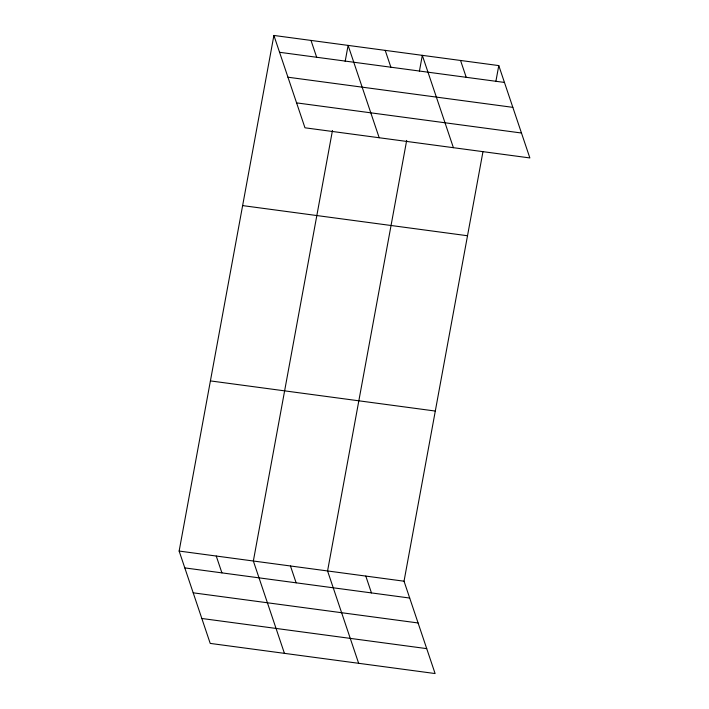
<?xml version="1.0" encoding="UTF-8"?>
<svg xmlns="http://www.w3.org/2000/svg" width="709" height="709" viewBox="0 0 709 709"><rect width="100%" height="100%" fill="white"/><g stroke="black" fill="none" stroke-linecap="round" stroke-linejoin="round"><path stroke-width="1.06" d="M482.953 151.735L404.033 581.203L435.104 673.55L210.218 643.409L179.138 551.061L273.896 35.45L498.781 65.591L529.862 157.939L304.967 127.797L273.896 35.45M332.468 130.474L253.352 561.005L284.433 653.352M345.177 61.346L348.101 45.394L379.182 137.741M406.682 140.417L327.567 570.958L358.648 663.305M419.391 71.299L422.316 55.346L453.397 147.694M495.848 81.544L498.781 65.591M279.559 52.289L504.445 82.43M287.943 77.21L512.837 107.351M296.584 102.876L521.469 133.017M242.629 205.601L467.515 235.743M210.413 380.91L435.299 411.052M179.138 551.061L404.033 581.203M184.81 567.9L409.696 598.041M193.194 592.821L418.08 622.963M201.835 618.487L426.721 648.629M460.549 60.469L466.221 77.308M385.209 50.374L390.881 67.213M311.003 40.422L316.666 57.261M365.8 576.08L371.463 592.919M290.46 565.986L296.132 582.825M216.245 556.033L221.917 572.872"/></g></svg>
